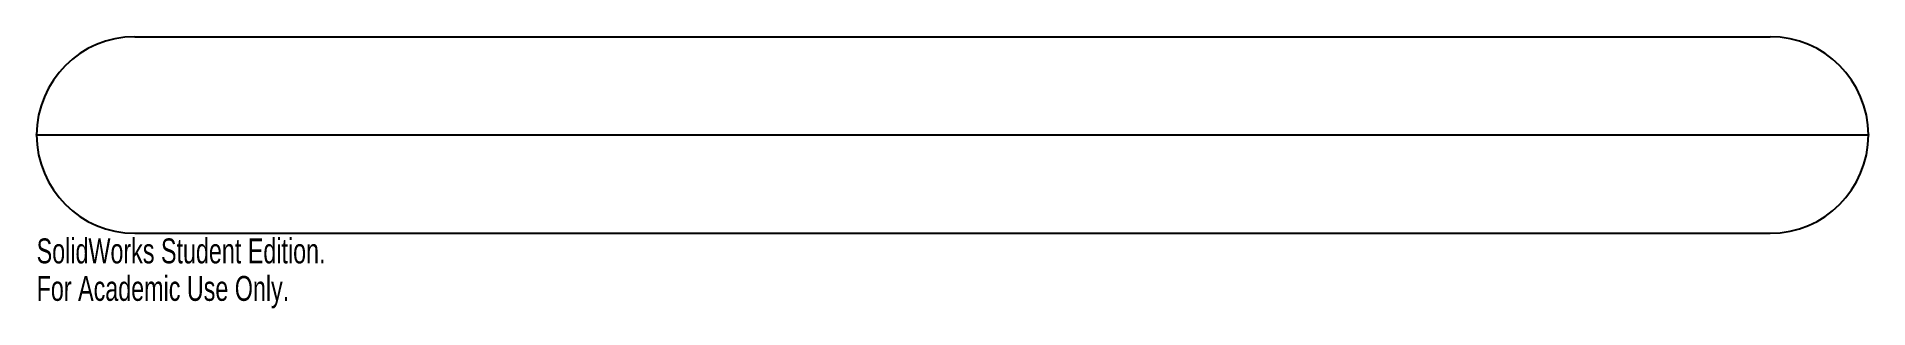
# Model space of a CAD drawing. Header units: inches. Extents: x 0 to 14, y -1.3 to 0.8.
import ezdxf

# ---------------------------------------------------------------- set-up
doc = ezdxf.new("R2010")
doc.units = ezdxf.units.IN
doc.header["$MEASUREMENT"] = 0
doc.header["$PDSIZE"] = -1
doc.styles.add('SLDTEXTSTYLE0', font='TXT', dxfattribs={"width": 0.7})

msp = doc.modelspace()

# ---------------------------------------------------------------- linework, layer by layer
at = {"color": 7, "linetype": 'Continuous'}
for p, q in [((0.75, 0.75), (13.25, 0.75)), ((0, 0), (14, 0)), ((0.75, -0.75), (13.25, -0.75))]:
    msp.add_line(p, q, dxfattribs=at)
for centre, start, end in [((0.75, 0), 90, 270), ((13.25, 0), 270, 90)]:
    msp.add_arc(centre, 0.75, start, end, dxfattribs=at)
for p in [(0, 0), (14, 0)]:
    msp.add_point(p, dxfattribs=at)

# ---------------------------------------------------------------- texts
at = {"color": 7, "linetype": 'Continuous', "char_height": 0.1903, "attachment_point": 1, "style": 'SLDTEXTSTYLE0'}
for s, insert in [('SolidWorks Student Edition.', (0, -0.79)), ('For Academic Use Only.', (0, -1.076))]:
    msp.add_mtext(s, dxfattribs=dict(at, insert=insert))

doc.saveas('drawing.dxf')
